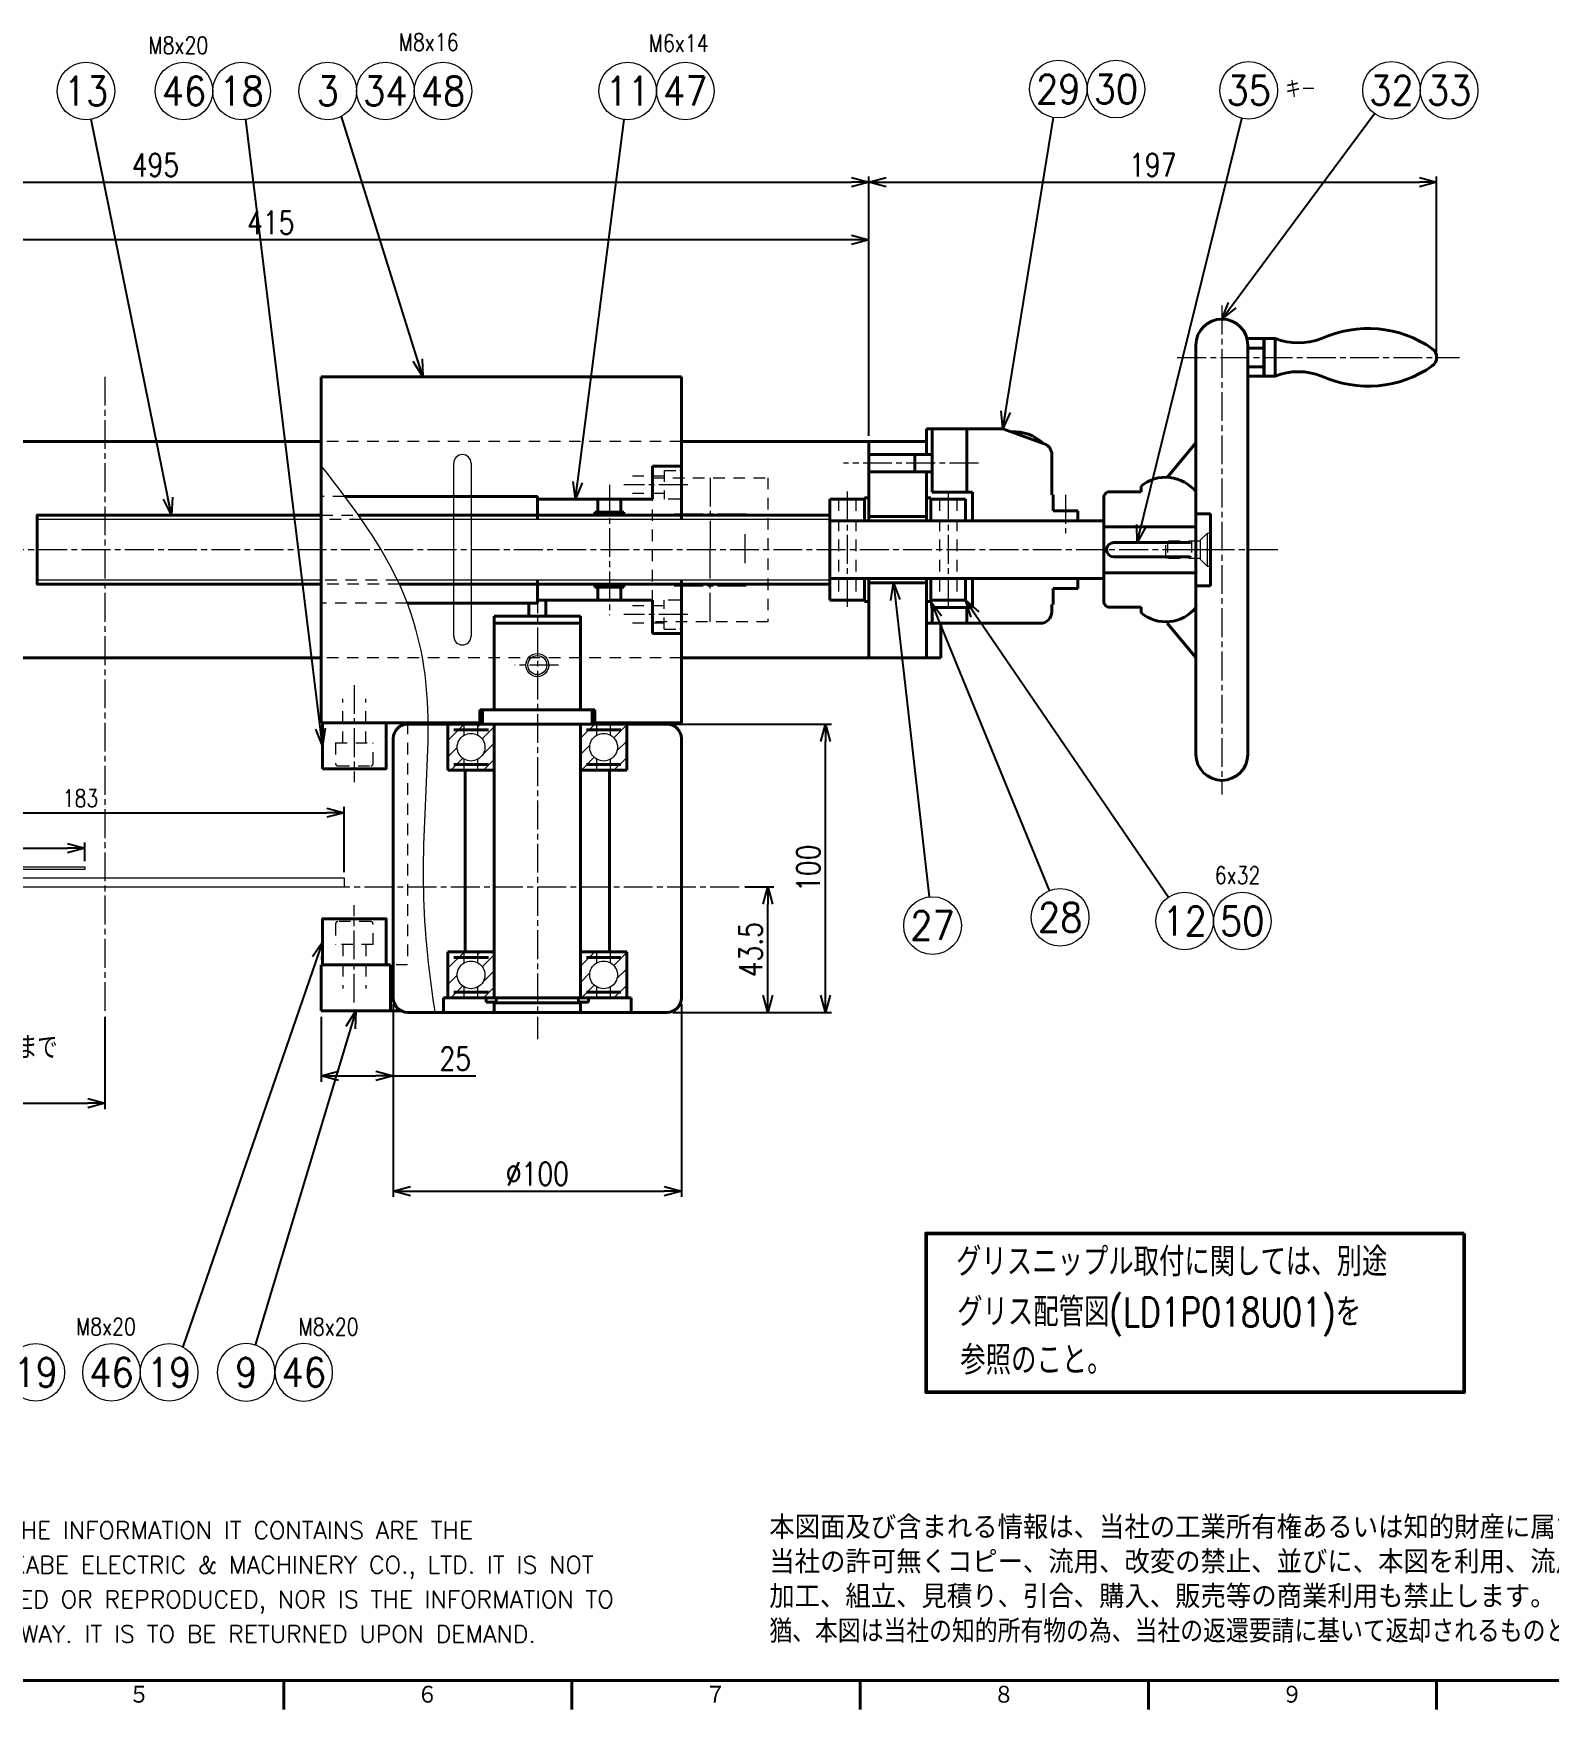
# Model space of a CAD drawing. Header units: millimetres. Extents: x 0 to 1682, y 0 to 1188.
# Drawn here: x 433 to 959, y 20 to 601 of the extents above; entities that cross this region are included whole.
import ezdxf
from ezdxf.enums import TextEntityAlignment as Align

# ---------------------------------------------------------------- set-up
doc = ezdxf.new("R2010")
doc.units = ezdxf.units.MM
doc.header["$LTSCALE"] = 2
doc.linetypes.add('GEN7A', pattern=[7.5, 5, -0.75, 1, -0.75])
doc.linetypes.add('HIDDEN2', pattern=[3.5, 2, -1.5])
doc.layers.get('0').update_dxf_attribs({"linetype": 'CONTINUOUS', "lineweight": 20})
doc.layers.get('DEFPOINTS').update_dxf_attribs({"linetype": 'CONTINUOUS'})
for name, color, linetype, lineweight in [('2', 5, 'CONTINUOUS', 40), ('3A', 6, 'HIDDEN2', 20), ('4', 3, 'CONTINUOUS', 13), ('5', 3, 'CONTINUOUS', 13), ('6', 7, 'CONTINUOUS', 50), ('7A', 4, 'GEN7A', 13), ('8', 1, 'CONTINUOUS', 13), ('_-0', 7, 'CONTINUOUS', 20), ('_-3A', 6, 'HIDDEN2', 20), ('_-8', 1, 'CONTINUOUS', 13), ('WAKU', 7, 'CONTINUOUS', 40)]:
    doc.layers.add(name, color=color, linetype=linetype, lineweight=lineweight)
doc.styles.get("Standard").update_dxf_attribs({"font": 'romans.shx', "width": 0.8, "bigfont": 'extfont2.shx'})
doc.dimstyles.new('GEN-ISO', dxfattribs={"dimscale": 2, "dimtxt": 4, "dimasz": 3, "dimexe": 1, "dimexo": 1, "dimgap": 1, "dimtad": 3, "dimrnd": 0.01, "dimdsep": 46, "dimtxsty": 'Standard', "dimblk": 'OPEN30', "dimcen": 0, "dimclrd": 256, "dimclre": 256, "dimclrt": 7, "dimadec": 3, "dimazin": 2, "dimtp": 0.1, "dimtm": 0.1, "dimtfac": 0.6, "dimtdec": 3, "dimtmove": 2, "dimatfit": 3, "dimldrblk": 'OPEN30', "dimfxl": 1, "dimarcsym": 0})
doc.dimstyles.new('GEN-ISO$0', dxfattribs={"dimscale": 2, "dimtxt": 4, "dimasz": 3, "dimexe": 1, "dimexo": 1, "dimgap": 1, "dimtad": 3, "dimrnd": 0.01, "dimdsep": 46, "dimtxsty": 'Standard', "dimblk": 'OPEN30', "dimcen": 0, "dimclrd": 256, "dimclre": 256, "dimclrt": 7, "dimazin": 2, "dimtp": 0.1, "dimtm": 0.1, "dimtfac": 0.6, "dimtdec": 3, "dimtmove": 2, "dimatfit": 3, "dimldrblk": 'OPEN30', "dimfxl": 1, "dimarcsym": 0})

# ---------------------------------------------------------------- blocks, each defined once
blk = doc.blocks.new('GENBALLOON1')
blk.add_circle((0, 0), 5)
at = {"flags": 1}
blk.add_attdef('GEN_PARENT', text='', height=2.5, dxfattribs=at).set_placement((0, 0), align=Align.MIDDLE)
blk.add_attdef('REF_NO', text='', height=3.5).set_placement((0, 0), align=Align.MIDDLE)
at = {"color": 7, "flags": 1}
for tag, p in [('5GENINF', (6.43, 0.96)), ('6GENINF', (6.43, 0.63)), ('7GENINF', (6.43, 0.3)), ('8GENINF', (6.43, -0.04)), ('9GENINF', (6.43, -0.37)), ('3GENINF', (6.43, -2.34)), ('4GENINF', (6.43, -2.67)), ('10GENINF', (6.43, -0.7)), ('11GENINF', (6.43, -1)), ('12GENINF', (6.43, -1.34)), ('13GENINF', (6.43, -1.67)), ('14GENINF', (6.43, -2)), ('15GENINF', (6.43, -3)), ('20GENINF', (6.43, -4.7)), ('21GENINF', (6.43, -5.04)), ('22GENINF', (6.43, -5.37)), ('16GENINF', (6.43, -3.34)), ('17GENINF', (6.43, -3.7)), ('18GENINF', (6.43, -4.04)), ('19GENINF', (6.43, -4.37))]:
    blk.add_attdef(tag, p, '', height=0.2, dxfattribs=at)
blk = doc.blocks.new('_Open30')
at = {"color": 0, "linetype": 'ByBlock', "lineweight": -2}
for p, q in [((-1, 0.268), (0, 0)), ((0, 0), (-1, -0.268)), ((0, 0), (-1, 0))]:
    blk.add_line(p, q, dxfattribs=at)
blk = doc.blocks.new('*D22')
at = {"layer": '5', "lineweight": -2, "transparency": 16777216}
for p, q in [((358, 292.32), (358, 228.3)), ((458, 260.32), (458, 228.3)), ((364, 230.3), (452, 230.3))]:
    blk.add_line(p, q, dxfattribs=at)
at = {"layer": 'DEFPOINTS', "color": 0, "transparency": 16777216}
for p in [(358, 294.32), (458, 262.32), (458, 230.3)]:
    blk.add_point(p, dxfattribs=at)
at = {"layer": '5', "lineweight": -2, "transparency": 16777216, "xscale": 6, "yscale": 6, "zscale": 6, "rotation": 180}
blk.add_blockref('_Open30', (358, 230.3), dxfattribs=at)
at = {"layer": '5', "lineweight": -2, "transparency": 16777216, "xscale": 6, "yscale": 6, "zscale": 6}
blk.add_blockref('_Open30', (458, 230.3), dxfattribs=at)
at = {"layer": '5', "color": 7, "transparency": 16777216, "insert": (416.92, 242.97), "char_height": 8, "attachment_point": 5}
blk.add_mtext('基準エッジまで\\P100', dxfattribs=at)
blk = doc.blocks.new('*D23')
at = {"layer": '5', "lineweight": -2, "transparency": 16777216}
for p, q in [((558, 264.82), (558, 237.78)), ((533, 260.32), (533, 237.78)), ((539, 239.78), (552, 239.78)), ((558, 239.78), (586.7, 239.78))]:
    blk.add_line(p, q, dxfattribs=at)
at = {"layer": 'DEFPOINTS', "color": 0, "transparency": 16777216}
for p in [(533, 262.32), (558, 266.82), (533, 239.78)]:
    blk.add_point(p, dxfattribs=at)
at = {"layer": '5', "lineweight": -2, "transparency": 16777216, "xscale": 6, "yscale": 6, "zscale": 6, "rotation": 180}
blk.add_blockref('_Open30', (533, 239.78), dxfattribs=at)
at = {"layer": '5', "lineweight": -2, "transparency": 16777216, "xscale": 6, "yscale": 6, "zscale": 6}
blk.add_blockref('_Open30', (558, 239.78), dxfattribs=at)
at = {"layer": '5', "color": 7, "transparency": 16777216, "insert": (579.52, 245.78), "char_height": 8, "attachment_point": 5}
blk.add_mtext('25', dxfattribs=at)
blk = doc.blocks.new('*D25')
at = {"layer": '5', "lineweight": -2, "transparency": 16777216}
for p, q in [((558, 264.82), (558, 197.82)), ((658, 264.82), (658, 197.82)), ((564, 199.82), (652, 199.82))]:
    blk.add_line(p, q, dxfattribs=at)
at = {"layer": 'DEFPOINTS', "color": 0, "transparency": 16777216}
for p in [(558, 266.82), (658, 266.82), (658, 199.82)]:
    blk.add_point(p, dxfattribs=at)
at = {"layer": '5', "lineweight": -2, "transparency": 16777216, "xscale": 6, "yscale": 6, "zscale": 6, "rotation": 180}
blk.add_blockref('_Open30', (558, 199.82), dxfattribs=at)
at = {"layer": '5', "lineweight": -2, "transparency": 16777216, "xscale": 6, "yscale": 6, "zscale": 6}
blk.add_blockref('_Open30', (658, 199.82), dxfattribs=at)
at = {"layer": '5', "color": 7, "transparency": 16777216, "insert": (608, 205.82), "char_height": 8, "attachment_point": 5}
blk.add_mtext('%%c100', dxfattribs=at)
blk = doc.blocks.new('*D26')
at = {"layer": '5', "lineweight": -2, "transparency": 16777216}
for p, q in [((308, 412.32), (308, 531.82)), ((717, 529.82), (314, 529.82)), ((723, 461.82), (723, 531.82))]:
    blk.add_line(p, q, dxfattribs=at)
at = {"layer": 'DEFPOINTS', "color": 0, "transparency": 16777216}
for p in [(308, 529.82), (723, 459.82), (308, 410.32)]:
    blk.add_point(p, dxfattribs=at)
at = {"layer": '5', "lineweight": -2, "transparency": 16777216, "xscale": 6, "yscale": 6, "zscale": 6, "rotation": 180}
blk.add_blockref('_Open30', (308, 529.82), dxfattribs=at)
at = {"layer": '5', "lineweight": -2, "transparency": 16777216, "xscale": 6, "yscale": 6, "zscale": 6}
blk.add_blockref('_Open30', (723, 529.82), dxfattribs=at)
at = {"layer": '5', "color": 7, "transparency": 16777216, "insert": (515.5, 535.82), "char_height": 8, "attachment_point": 5}
blk.add_mtext('415', dxfattribs=at)
blk = doc.blocks.new('*D28')
at = {"layer": '5', "lineweight": -2, "transparency": 16777216}
for p, q in [((228, 461.82), (228, 551.82)), ((234, 549.82), (717, 549.82)), ((723, 461.82), (723, 551.82))]:
    blk.add_line(p, q, dxfattribs=at)
at = {"layer": 'DEFPOINTS', "color": 0, "transparency": 16777216}
for p in [(723, 549.82), (228, 459.82), (723, 459.82)]:
    blk.add_point(p, dxfattribs=at)
at = {"layer": '5', "lineweight": -2, "transparency": 16777216, "xscale": 6, "yscale": 6, "zscale": 6, "rotation": 180}
blk.add_blockref('_Open30', (228, 549.82), dxfattribs=at)
at = {"layer": '5', "lineweight": -2, "transparency": 16777216, "xscale": 6, "yscale": 6, "zscale": 6}
blk.add_blockref('_Open30', (723, 549.82), dxfattribs=at)
at = {"layer": '5', "color": 7, "transparency": 16777216, "insert": (475.5, 555.82), "char_height": 8, "attachment_point": 5}
blk.add_mtext('495', dxfattribs=at)
blk = doc.blocks.new('*D29')
at = {"layer": '5', "lineweight": -2, "transparency": 16777216}
for p, q in [((729, 549.82), (914, 549.82)), ((920, 490.96), (920, 551.82))]:
    blk.add_line(p, q, dxfattribs=at)
at = {"layer": 'DEFPOINTS', "color": 0, "transparency": 16777216}
for p in [(920, 549.82), (920, 488.96), (723, 459.82)]:
    blk.add_point(p, dxfattribs=at)
at = {"layer": '5', "lineweight": -2, "transparency": 16777216, "xscale": 6, "yscale": 6, "zscale": 6, "rotation": 180}
blk.add_blockref('_Open30', (723, 549.82), dxfattribs=at)
at = {"layer": '5', "lineweight": -2, "transparency": 16777216, "xscale": 6, "yscale": 6, "zscale": 6}
blk.add_blockref('_Open30', (920, 549.82), dxfattribs=at)
at = {"layer": '5', "color": 7, "transparency": 16777216, "insert": (821.5, 555.82), "char_height": 8, "attachment_point": 5}
blk.add_mtext('197', dxfattribs=at)
blk = doc.blocks.new('*D35')
at = {"layer": '5', "lineweight": -2, "transparency": 16777216}
for p, q in [((680, 305.32), (690, 305.32)), ((688, 267.82), (688, 299.32)), ((655, 261.82), (690, 261.82))]:
    blk.add_line(p, q, dxfattribs=at)
at = {"layer": 'DEFPOINTS', "color": 0, "transparency": 16777216}
for p in [(678, 305.32), (688, 305.32), (653, 261.82)]:
    blk.add_point(p, dxfattribs=at)
at = {"layer": '5', "lineweight": -2, "transparency": 16777216, "xscale": 6, "yscale": 6, "zscale": 6}
for p, rotation in [((688, 305.32), 90), ((688, 261.82), 270)]:
    blk.add_blockref('_Open30', p, dxfattribs=dict(at, rotation=rotation))
at = {"layer": '5', "color": 7, "transparency": 16777216, "insert": (682, 283.57), "char_height": 8, "attachment_point": 5, "rotation": 90}
blk.add_mtext('43.5', dxfattribs=at)
blk = doc.blocks.new('*D36')
at = {"layer": '5', "lineweight": -2, "transparency": 16777216}
for p, q in [((655, 361.82), (710, 361.82)), ((708, 267.82), (708, 355.82)), ((655, 261.82), (710, 261.82))]:
    blk.add_line(p, q, dxfattribs=at)
at = {"layer": 'DEFPOINTS', "color": 0, "transparency": 16777216}
for p in [(653, 361.82), (708, 361.82), (653, 261.82)]:
    blk.add_point(p, dxfattribs=at)
at = {"layer": '5', "lineweight": -2, "transparency": 16777216, "xscale": 6, "yscale": 6, "zscale": 6}
for p, rotation in [((708, 361.82), 90), ((708, 261.82), 270)]:
    blk.add_blockref('_Open30', p, dxfattribs=dict(at, rotation=rotation))
at = {"layer": '5', "color": 7, "transparency": 16777216, "insert": (702, 311.82), "char_height": 8, "attachment_point": 5, "rotation": 90}
blk.add_mtext('100', dxfattribs=at)
blk = doc.blocks.new('GENJIS-1521_X-0GIYGYA-0709')
at = {"layer": '_-0'}
for p, q in [((0, 25.4), (0, 30)), ((1, 31), (15, 31)), ((16, 30), (16, 25.4)), ((0, 25.4), (3.843078, 25.4)), ((0, 25.4), (0, 20.6)), ((12.156922, 25.4), (16, 25.4)), ((16, 25.4), (16, 20.6)), ((0, 16), (0, 20.6)), ((0, 20.6), (3.843078, 20.6)), ((12.156922, 20.6), (16, 20.6)), ((16, 20.6), (16, 16)), ((0, 16), (0, 15)), ((15, 15), (1, 15)), ((16, 16), (16, 15)), ((0, -16), (0, -15)), ((0, -16), (0, -20.6)), ((15, -15), (1, -15)), ((16, -16), (16, -15)), ((16, -20.6), (16, -16)), ((0, -20.6), (3.843078, -20.6)), ((0, -25.4), (0, -20.6)), ((12.156922, -20.6), (16, -20.6)), ((16, -25.4), (16, -20.6)), ((0, -25.4), (0, -30)), ((0, -25.4), (3.843078, -25.4)), ((12.156922, -25.4), (16, -25.4)), ((16, -30), (16, -25.4)), ((1, -31), (15, -31))]:
    blk.add_line(p, q, dxfattribs=at)
for centre, radius, start, end in [((1, 30), 1, 90, 180), ((15, 30), 1, 0, 90), ((8, 23), 4.8, 150, 210), ((8, 23), 4.8, 30, 150), ((8, 23), 4.8, 330, 30), ((8, 23), 4.8, 210, 330), ((1, 16), 1, 180, 270), ((15, 16), 1, 270, 0), ((1, -16), 1, 90, 180), ((15, -16), 1, 0, 90), ((8, -23), 4.8, 150, 210), ((8, -23), 4.8, 30, 150), ((8, -23), 4.8, 330, 30), ((8, -23), 4.8, 210, 330), ((1, -30), 1, 180, 270), ((15, -30), 1, 270, 0)]:
    blk.add_arc(centre, radius, start, end, dxfattribs=at)
at = {"layer": '_-8'}
for p, q in [((0, 26.539105), (4.460895, 31)), ((6.72709, 27.609341), (10.117749, 31)), ((11.268499, 26.493895), (15.582713, 30.808109)), ((15.831458, 25.4), (16, 25.568542)), ((0.191891, 15.417287), (4.506105, 19.731501)), ((5.431458, 15), (8.692, 18.260542)), ((11.088312, 15), (16, 19.911688)), ((3.715729, -15), (0, -18.715729)), ((5.364854, -19.007729), (9.372583, -15)), ((10.862508, -19.166929), (15.027069, -15.002368)), ((3.772583, -20.6), (4.007729, -20.364854)), ((15.086292, -20.6), (16, -19.686292)), ((0.002368, -30.027069), (4.166929, -25.862508)), ((4.686292, -31), (7.895439, -27.790852)), ((10.343146, -31), (15.943146, -25.4))]:
    blk.add_line(p, q, dxfattribs=at)
at = {"layer": '_-0', "flags": 9}
blk.add_attdef('POWER_DIM', (0, 0), '', height=3.5, dxfattribs=at)
blk = doc.blocks.new('A$C524645F1')
at = {"layer": '7A'}
blk.add_line((8.0715, 0), (-10.5, 0), dxfattribs=at)
at = {"layer": '8'}
blk.add_line((3.85, 5.65), (3.85, -5.65), dxfattribs=at)
blk.add_lwpolyline([(5, 5.65), (3.85, 5.65), (1.5, 3.3), (1.5, -3.3), (3.85, -5.65), (5, -5.65), (5, 5.65)], dxfattribs=at)
at = {"layer": '_-3A'}
for p, q in [((-10.5, 2.3865), (-9.8865, 3)), ((-10.5, 2.3865), (-1.5, 2.3865)), ((-10.5, -2.3865), (-10.5, 2.3865)), ((1.5, 3), (-9.8865, 3)), ((-9.8865, 3), (-9.8865, -3)), ((-1.5, 3), (-1.5, -3)), ((-10.5, -2.3865), (-1.5, -2.3865)), ((-9.8865, -3), (-10.5, -2.3865)), ((1.5, -3), (-9.8865, -3))]:
    blk.add_line(p, q, dxfattribs=at)
blk = doc.blocks.new('mess-e')
at = {"layer": 'WAKU', "color": 7}
for s, p in [('THIS DRAWING AND THE INFORMATION IT CONTAINS ARE THE', (0, 18)), ('PROPERTY OF KUSAKABE ELECTRIC & MACHINERY CO., LTD. IT IS NOT', (0, 12)), ('TO BE TRACED, COPIED OR REPRODUCED, NOR IS THE INFORMATION TO', (0, 6)), ('BE MISUSED IN ANY WAY. IT IS TO BE RETURNED UPON DEMAND.', (0, 0))]:
    blk.add_text(s, height=3, dxfattribs=at).set_placement(p)
blk = doc.blocks.new('mess-j')
at = {"layer": 'WAKU', "color": 7}
for s, p in [('本図面及び含まれる情報は、当社の工業所有権あるいは知的財産に属する為', (0, 18)), ('当社の許可無くコピー、流用、改変の禁止、並びに、本図を利用、流用して', (0, 12)), ('加工、組立、見積り、引合、購入、販売等の商業利用も禁止します。', (0, 6))]:
    blk.add_text(s, height=4, dxfattribs=at).set_placement(p)
at = {"layer": 'WAKU', "color": 7, "width": 0.9}
blk.add_text('猶、本図は当社の知的所有物の為、当社の返還要請に基いて返却されるものとします。', height=4, dxfattribs=at).set_placement((0, 0))
blk = doc.blocks.new('A1組立図')
at = {"layer": 'WAKU', "color": 5, "linetype": 'Continuous'}
for p, q in [((25, 15), (826, 15)), ((260, 10), (260, 15)), ((310, 10), (310, 15)), ((360, 10), (360, 15)), ((410, 10), (410, 15)), ((460, 10), (460, 15))]:
    blk.add_line(p, q, dxfattribs=at)
at = {"layer": '2'}
for name, p in [('mess-j', (344.24, 21.59)), ('mess-e', (172.47, 21.59))]:
    blk.add_blockref(name, p, dxfattribs=at)
at = {"layer": 'WAKU', "color": 5, "linetype": 'Continuous'}
for s, p in [('５', (233.1, 10.87)), ('６', (283.1, 10.87)), ('７', (333.1, 10.87)), ('８', (383.1, 10.87)), ('９', (433.1, 10.87))]:
    blk.add_text(s, height=3.31, dxfattribs=at).set_placement(p)
blk = doc.blocks.new('*D135')
at = {"layer": '5', "lineweight": -2, "transparency": 16777216}
for p, q in [((358, 310.52), (358, 333.1)), ((541, 310.52), (541, 333.1)), ((364, 331.1), (535, 331.1))]:
    blk.add_line(p, q, dxfattribs=at)
at = {"layer": 'DEFPOINTS', "color": 0, "transparency": 16777216}
for p in [(541, 331.1), (358, 308.52), (541, 308.52)]:
    blk.add_point(p, dxfattribs=at)
at = {"layer": '5', "lineweight": -2, "transparency": 16777216, "xscale": 6, "yscale": 6, "zscale": 6, "rotation": 180}
blk.add_blockref('_Open30', (358, 331.1), dxfattribs=at)
at = {"layer": '5', "lineweight": -2, "transparency": 16777216, "xscale": 6, "yscale": 6, "zscale": 6}
blk.add_blockref('_Open30', (541, 331.1), dxfattribs=at)
at = {"layer": '5', "color": 7, "transparency": 16777216, "insert": (449.5, 336.1), "char_height": 6, "attachment_point": 5}
blk.add_mtext('183', dxfattribs=at)
blk = doc.blocks.new('*D136')
at = {"layer": '5', "lineweight": -2, "transparency": 16777216}
for p, q in [((358, 314.3), (358, 320.76)), ((451, 314.3), (451, 320.76)), ((364, 318.76), (445, 318.76))]:
    blk.add_line(p, q, dxfattribs=at)
at = {"layer": 'DEFPOINTS', "color": 0, "transparency": 16777216}
for p in [(451, 318.76), (358, 312.3), (451, 312.3)]:
    blk.add_point(p, dxfattribs=at)
at = {"layer": '5', "lineweight": -2, "transparency": 16777216, "xscale": 6, "yscale": 6, "zscale": 6, "rotation": 180}
blk.add_blockref('_Open30', (358, 318.76), dxfattribs=at)
at = {"layer": '5', "lineweight": -2, "transparency": 16777216, "xscale": 6, "yscale": 6, "zscale": 6}
blk.add_blockref('_Open30', (451, 318.76), dxfattribs=at)
at = {"layer": '5', "color": 7, "transparency": 16777216, "insert": (404.5, 323.76), "char_height": 6, "attachment_point": 5}
blk.add_mtext('93', dxfattribs=at)

msp = doc.modelspace()

# ---------------------------------------------------------------- linework, layer by layer
for points in [[(357.995, 312.298), (450.995, 312.298), (450.995, 311.398), (357.995, 311.398)], [(357.995, 308.515), (540.995, 308.515), (540.995, 305.315), (357.995, 305.315)]]:
    msp.add_lwpolyline(points, close=True)
at = {"layer": '2'}
for p, q in [((854.21, 495.562), (860.096, 495.562)), ((860.096, 495.562), (860.096, 482.562)), ((860.196, 482.562), (860.196, 495.562)), ((860.196, 495.562), (863.996, 495.562)), ((863.996, 495.562), (863.996, 482.562)), ((836.495, 493.315), (836.495, 351.315)), ((854.495, 493.315), (854.495, 351.315)), ((860.096, 492.262), (854.495, 492.262)), ((860.096, 485.762), (854.495, 485.762)), ((860.096, 482.562), (854.495, 482.562)), ((863.996, 482.562), (860.196, 482.562)), ((657.995, 482.315), (532.995, 482.315)), ((532.995, 482.315), (532.995, 362.315)), ((657.995, 451.315), (657.995, 482.315)), ((722.995, 459.815), (742.995, 459.815)), ((742.995, 464.315), (769.537, 464.315)), ((742.995, 464.315), (742.995, 455.315)), ((744.995, 464.315), (744.995, 442.315)), ((756.995, 464.315), (756.995, 442.315)), ((769.537, 464.315), (783.863, 459.101)), ((826.495, 447.388), (836.495, 459.388)), ((744.995, 455.315), (722.995, 455.315)), ((738.995, 455.315), (738.995, 449.315)), ((786.495, 455.342), (786.495, 441.315)), ((657.995, 451.315), (647.995, 451.315)), ((647.995, 451.315), (647.995, 439.815)), ((657.995, 432.815), (657.995, 451.315)), ((744.995, 449.315), (722.995, 449.315)), ((742.995, 449.315), (742.995, 432.315)), ((758.995, 442.315), (744.995, 442.315)), ((758.995, 442.315), (758.995, 432.315)), ((806.495, 442.388), (817.495, 442.388)), ((817.495, 444.388), (817.495, 442.388)), ((607.995, 440.815), (541.074, 440.815)), ((607.995, 439.815), (607.995, 440.815)), ((647.995, 439.815), (607.995, 439.815)), ((607.995, 439.815), (607.995, 432.815)), ((628.995, 439.815), (628.995, 435.315)), ((636.995, 435.315), (636.995, 439.815)), ((709.495, 434.815), (709.495, 439.815)), ((709.495, 439.815), (721.495, 439.815)), ((721.495, 432.315), (721.495, 440.315)), ((721.495, 440.315), (722.995, 440.315)), ((742.995, 440.315), (744.495, 440.315)), ((744.495, 440.315), (744.495, 432.315)), ((756.495, 439.815), (744.495, 439.815)), ((756.495, 432.315), (756.495, 439.815)), ((786.495, 441.315), (786.995, 441.315)), ((786.995, 441.315), (786.995, 435.815)), ((804.495, 431.815), (804.495, 440.388)), ((637.995, 435.315), (627.995, 435.315)), ((627.995, 435.315), (627.995, 434.315)), ((637.995, 434.315), (637.995, 435.315)), ((709.495, 432.315), (804.495, 432.315)), ((742.995, 433.815), (722.995, 433.815)), ((795.495, 435.815), (786.995, 435.815)), ((795.495, 432.315), (795.495, 435.815)), ((804.495, 432.315), (804.495, 412.315)), ((804.495, 430.315), (836.495, 430.315)), ((836.495, 434.815), (841.495, 434.815)), ((836.495, 430.315), (836.495, 432.115)), ((836.495, 430.315), (836.495, 422.315)), ((836.495, 430.315), (836.495, 414.315)), ((841.495, 434.815), (841.495, 409.815)), ((807.995, 424.815), (834.495, 424.815)), ((834.495, 419.815), (807.995, 419.815)), ((836.495, 422.315), (836.495, 414.315)), ((836.495, 414.315), (804.495, 414.315)), ((804.495, 404.388), (804.495, 412.815)), ((836.495, 414.315), (836.495, 412.515)), ((607.995, 404.815), (607.995, 411.815)), ((627.995, 409.315), (627.995, 410.315)), ((637.995, 409.315), (627.995, 409.315)), ((628.995, 404.815), (628.995, 409.315)), ((636.995, 409.315), (636.995, 404.815)), ((637.995, 410.315), (637.995, 409.315)), ((657.995, 411.815), (657.995, 393.315)), ((804.495, 412.315), (709.495, 412.315)), ((709.495, 409.815), (709.495, 404.815)), ((721.495, 404.315), (721.495, 412.315)), ((742.995, 410.815), (722.995, 410.815)), ((742.995, 412.315), (742.995, 384.815)), ((744.495, 412.315), (744.495, 404.315)), ((756.495, 412.315), (756.495, 404.815)), ((758.995, 412.315), (758.995, 402.315)), ((795.495, 408.815), (786.995, 408.815)), ((786.995, 408.815), (786.995, 403.315)), ((795.495, 408.815), (795.495, 412.315)), ((836.495, 412.515), (836.495, 352.388)), ((841.495, 409.815), (836.495, 409.815)), ((607.995, 403.815), (562.798, 403.815)), ((604.995, 403.815), (604.995, 399.315)), ((647.995, 404.815), (607.995, 404.815)), ((607.995, 404.815), (607.995, 403.815)), ((610.995, 404.815), (610.995, 399.315)), ((647.995, 393.315), (647.995, 404.815)), ((709.495, 404.815), (721.495, 404.815)), ((722.995, 404.315), (721.495, 404.315)), ((744.495, 404.315), (742.995, 404.315)), ((756.495, 404.815), (744.495, 404.815)), ((744.995, 402.315), (744.995, 396.815)), ((744.995, 402.315), (758.995, 402.315)), ((756.995, 402.315), (756.995, 396.815)), ((786.495, 403.315), (786.495, 400.815)), ((786.995, 403.315), (786.495, 403.315)), ((806.495, 402.388), (817.495, 402.388)), ((817.495, 402.388), (817.495, 400.388)), ((622.995, 399.315), (592.995, 399.315)), ((592.995, 399.315), (592.995, 366.815)), ((622.995, 396.815), (592.995, 396.815)), ((622.995, 366.815), (622.995, 399.315)), ((742.995, 396.815), (782.495, 396.815)), ((747.995, 396.815), (747.995, 384.815)), ((826.495, 396.888), (836.495, 384.888)), ((657.995, 393.315), (647.995, 393.315)), ((657.995, 393.315), (657.995, 362.315)), ((747.995, 384.815), (722.995, 384.815)), ((627.995, 366.815), (587.995, 366.815)), ((587.995, 366.815), (587.995, 362.315)), ((588.995, 361.815), (588.995, 366.815)), ((626.995, 366.815), (626.995, 361.815)), ((627.995, 362.315), (627.995, 366.815)), ((588.995, 362.315), (532.995, 362.315)), ((562.995, 361.815), (652.995, 361.815)), ((576.995, 345.815), (576.995, 361.815)), ((626.995, 361.815), (588.995, 361.815)), ((592.995, 361.815), (592.995, 266.815)), ((622.995, 361.815), (622.995, 266.815)), ((657.995, 362.315), (626.995, 362.315)), ((638.995, 361.815), (638.995, 345.815)), ((557.995, 356.815), (557.995, 266.815)), ((590.995, 359.815), (578.995, 359.815)), ((624.995, 359.815), (636.995, 359.815)), ((657.995, 356.815), (657.995, 266.815)), ((592.995, 345.815), (576.995, 345.815)), ((590.995, 347.815), (578.995, 347.815)), ((582.995, 282.815), (582.995, 345.815)), ((638.995, 345.815), (622.995, 345.815)), ((624.995, 347.815), (636.995, 347.815)), ((632.995, 345.815), (632.995, 282.815)), ((592.995, 282.815), (576.995, 282.815)), ((576.995, 282.815), (576.995, 266.815)), ((590.995, 280.815), (578.995, 280.815)), ((638.995, 282.815), (622.995, 282.815)), ((624.995, 280.815), (636.995, 280.815)), ((638.995, 266.815), (638.995, 282.815)), ((532.995, 262.315), (532.995, 278.315)), ((532.995, 278.315), (556.995, 278.315)), ((556.995, 278.315), (556.995, 262.315)), ((590.995, 268.815), (578.995, 268.815)), ((624.995, 268.815), (636.995, 268.815)), ((560.816, 262.315), (532.995, 262.315)), ((652.995, 261.815), (562.995, 261.815)), ((640.495, 266.815), (575.495, 266.815)), ((575.495, 266.815), (575.495, 261.815)), ((590.195, 265.315), (590.195, 266.815)), ((593.695, 265.315), (590.195, 265.315)), ((622.995, 265.165), (592.995, 265.165)), ((592.995, 265.165), (592.995, 261.815)), ((593.695, 265.165), (593.695, 266.815)), ((622.295, 265.165), (622.295, 266.815)), ((622.295, 265.315), (625.795, 265.315)), ((622.995, 261.815), (622.995, 265.165)), ((625.795, 265.315), (625.795, 266.815)), ((640.495, 261.815), (640.495, 266.815))]:
    msp.add_line(p, q, dxfattribs=at)
for points in [[(382.995, 459.815), (507.995, 459.815)], [(507.995, 459.815), (532.995, 459.815)], [(657.995, 459.815), (722.995, 459.815), (722.995, 432.315)], [(507.995, 410.315), (434.495, 410.315), (434.495, 434.315), (507.995, 434.315)], [(507.995, 434.315), (532.995, 434.315)], [(545.825, 434.315), (709.495, 434.315), (709.495, 410.315), (560.091, 410.315)], [(532.995, 410.315), (507.995, 410.315)], [(722.995, 412.315), (722.995, 384.815), (657.995, 384.815)], [(507.995, 384.815), (382.995, 384.815)], [(532.995, 384.815), (507.995, 384.815)]]:
    msp.add_lwpolyline(points, dxfattribs=at)
for points in [[(533.495, 346.315), (555.495, 346.315), (555.495, 362.315), (533.495, 362.315)], [(533.495, 278.315), (555.495, 278.315), (555.495, 294.315), (533.495, 294.315)]]:
    msp.add_lwpolyline(points, close=True, dxfattribs=at)
for centre, radius, start, end in [((845.495, 493.315), 9, 0, 180), ((871.996, 516.062), 22.006, 248.682088, 291.317912), ((896.168, 459.954), 39.108, 55.184985, 114.426157), ((916.246, 489.062), 3.75, 306.869898, 53.130102), ((871.996, 462.062), 22.006, 68.682088, 111.317912), ((896.168, 518.17), 39.108, 245.573843, 304.815015), ((773.271, 448.259), 15, 47.033148, 92.966852), ((782.495, 455.342), 4, 0, 70), ((806.473, 440.411), 1.978, 89.347681, 180.652319), ((826.021, 434.135), 13.335, 38.237146, 129.744842), ((807.995, 422.315), 2.5, 90, 270), ((806.473, 404.366), 1.978, 179.350999, 270.649001), ((826.021, 410.641), 13.335, 230.255158, 321.762854), ((782.495, 400.815), 4, 270, 0), ((562.995, 356.815), 5, 90, 180), ((652.995, 356.815), 5, 0, 90), ((845.495, 351.315), 9, 180, 0), ((562.995, 266.815), 5, 180, 270), ((652.995, 266.815), 5, 270, 0)]:
    msp.add_arc(centre, radius, start, end, dxfattribs=at)
at = {"layer": '3A'}
for p, q in [((657.995, 459.815), (532.995, 459.815)), ((541.074, 440.815), (532.995, 440.815)), ((712.495, 439.815), (712.495, 404.815)), ((718.495, 439.815), (718.495, 404.815)), ((747.495, 439.815), (747.495, 404.815)), ((753.495, 439.815), (753.495, 404.815)), ((532.995, 434.315), (545.825, 434.315)), ((546.882, 432.815), (532.995, 432.815)), ((559.39, 411.815), (532.995, 411.815)), ((560.091, 410.315), (532.995, 410.315)), ((562.798, 403.815), (532.995, 403.815)), ((657.995, 384.815), (532.995, 384.815)), ((540.495, 355.315), (540.495, 370.548)), ((548.495, 355.315), (548.495, 370.548)), ((562.995, 362.315), (562.995, 278.315)), ((537.995, 355.315), (537.995, 348.115)), ((537.995, 355.315), (550.995, 355.315)), ((550.995, 348.115), (550.995, 355.315)), ((538.795, 347.315), (550.195, 347.315)), ((537.995, 292.515), (537.995, 285.315)), ((550.195, 293.315), (538.795, 293.315)), ((550.995, 285.315), (550.995, 292.515)), ((550.995, 285.315), (537.995, 285.315)), ((540.495, 285.315), (540.495, 270.082)), ((548.495, 285.315), (548.495, 270.082)), ((562.995, 278.315), (545.995, 278.315))]:
    msp.add_line(p, q, dxfattribs=at)
msp.add_lwpolyline([(687.995, 397.315), (647.995, 397.315), (647.995, 447.315), (687.995, 447.315)], close=True, dxfattribs=at)
for centre, start, end in [((538.795, 348.115), 180, 269.999999), ((550.195, 348.115), 269.999999, 0), ((538.795, 292.515), 89.999999, 180), ((550.195, 292.515), 0, 89.999999)]:
    msp.add_arc(centre, 0.8, start, end, dxfattribs=at)
at = {"layer": '4'}
for p, q in [((578.995, 392.315), (578.995, 452.315)), ((584.995, 452.315), (584.995, 392.315)), ((532.995, 432.815), (434.495, 432.815)), ((709.495, 432.815), (546.882, 432.815)), ((532.995, 411.815), (434.495, 411.815)), ((709.495, 411.815), (559.39, 411.815))]:
    msp.add_line(p, q, dxfattribs=at)
for radius in [4, 3.3]:
    msp.add_circle((607.995, 382.315), radius, dxfattribs=at)
for centre, start, end in [((581.995, 452.315), 0, 180), ((581.995, 392.315), 180, 0)]:
    msp.add_arc(centre, 3, start, end, dxfattribs=at)
msp.add_spline([(532.995, 451.36), (561.437, 407.242), (569.038, 377.986), (569.038, 333.34), (569.038, 290.853), (572.41, 261.815)], degree=3, dxfattribs=at)
at = {"layer": '6'}
msp.add_lwpolyline([(929.556, 185.141), (742.89, 185.141), (742.89, 130.024), (929.556, 130.024)], close=True, dxfattribs=at)
at = {"layer": '7A'}
for p, q in [((845.495, 506.996), (845.495, 337.366)), ((829.983, 488.962), (927.9, 488.962)), ((457.995, 482.315), (457.995, 262.315)), ((760.994, 452.315), (714.243, 452.315)), ((632.995, 444.815), (632.995, 399.569)), ((660.175, 444.815), (637.995, 444.815)), ((667.995, 447.315), (667.995, 422.315)), ((715.495, 442.462), (715.495, 402.162)), ((750.495, 442.462), (750.495, 402.162)), ((791.195, 441.315), (791.195, 428.09)), ((655.495, 434.815), (680.495, 434.815)), ((679.995, 427.667), (679.995, 416.963)), ((864.895, 422.315), (219.01, 422.315)), ((667.995, 397.315), (667.995, 422.315)), ((607.995, 410.315), (607.995, 252.5)), ((655.495, 409.815), (680.495, 409.815)), ((660.175, 399.815), (637.995, 399.815)), ((615.296, 382.315), (600.159, 382.315)), ((544.495, 375.381), (544.495, 341.645)), ((677.995, 305.315), (237.995, 305.315)), ((544.495, 265.249), (544.495, 298.986))]:
    msp.add_line(p, q, dxfattribs=at)
at = {"layer": '_-3A'}
for p, q in [((651.995, 447.815), (640.609, 447.815)), ((651.995, 449.815), (651.995, 439.815)), ((651.995, 449.815), (657.395, 449.815)), ((651.995, 441.815), (640.609, 441.815)), ((657.395, 439.815), (651.995, 439.815)), ((651.995, 402.815), (640.609, 402.815)), ((651.995, 394.815), (651.995, 404.815)), ((657.395, 404.815), (651.995, 404.815)), ((651.995, 396.815), (640.609, 396.815)), ((651.995, 394.815), (657.395, 394.815))]:
    msp.add_line(p, q, dxfattribs=at)
for centre, start, end in [((657.395, 449.215), 0.000002, 90), ((657.395, 440.415), 270, 0.000002), ((657.395, 404.215), 359.999998, 90), ((657.395, 395.415), 270, 359.999998)]:
    msp.add_arc(centre, 0.6, start, end, dxfattribs=at)

# ---------------------------------------------------------------- block references
msp.add_blockref('A$C524645F1', (836.495, 422.315))
at = {"layer": '2', "extrusion": (0, 0, -1), "zscale": -1, "rotation": 90.00000000000001}
for p in [(-607.995, 345.815), (-607.995, 266.815)]:
    msp.add_blockref('GENJIS-1521_X-0GIYGYA-0709', p, dxfattribs=at)
at = {"layer": '5', "lineweight": 0, "xscale": 2, "yscale": 2, "zscale": 2}
msp.add_blockref('A1組立図', (0, 0), dxfattribs=at)
at = {"layer": '5'}
ref = msp.add_blockref('GENBALLOON1', (451.41, 581.427), dxfattribs=dict(at, xscale=2, yscale=2, zscale=2))
ref.add_attrib('REF_NO', '13', dxfattribs={"color": 7, "height": 10, "width": 0.9}).set_placement((451.41, 581.427), align=Align.MIDDLE_CENTER)
ref = msp.add_blockref('GENBALLOON1', (485.379, 581.444), dxfattribs=dict(at, xscale=2, yscale=2, zscale=2))
ref.add_attrib('REF_NO', '46', dxfattribs={"color": 7, "height": 10, "width": 0.9}).set_placement((485.379, 581.444), align=Align.MIDDLE_CENTER)
ref = msp.add_blockref('GENBALLOON1', (505.379, 581.444), dxfattribs=dict(at, xscale=2, yscale=2, zscale=2))
ref.add_attrib('REF_NO', '18', dxfattribs={"color": 7, "height": 10, "width": 0.9}).set_placement((505.379, 581.444), align=Align.MIDDLE_CENTER)
ref = msp.add_blockref('GENBALLOON1', (535.292, 581.427), dxfattribs=dict(at, xscale=2, yscale=2, zscale=2))
ref.add_attrib('REF_NO', '3', dxfattribs={"color": 7, "height": 10, "width": 0.9}).set_placement((535.292, 581.427), align=Align.MIDDLE_CENTER)
ref = msp.add_blockref('GENBALLOON1', (555.292, 581.427), dxfattribs=dict(at, xscale=2, yscale=2, zscale=2))
ref.add_attrib('REF_NO', '34', dxfattribs={"color": 7, "height": 10, "width": 0.9}).set_placement((555.292, 581.427), align=Align.MIDDLE_CENTER)
ref = msp.add_blockref('GENBALLOON1', (575.292, 581.427), dxfattribs=dict(at, xscale=2, yscale=2, zscale=2))
ref.add_attrib('REF_NO', '48', dxfattribs={"color": 7, "height": 10, "width": 0.9}).set_placement((575.292, 581.427), align=Align.MIDDLE_CENTER)
ref = msp.add_blockref('GENBALLOON1', (639.343, 581.427), dxfattribs=dict(at, xscale=2, yscale=2, zscale=2))
ref.add_attrib('REF_NO', '11', dxfattribs={"color": 7, "height": 10, "width": 0.9}).set_placement((639.343, 581.427), align=Align.MIDDLE_CENTER)
ref = msp.add_blockref('GENBALLOON1', (659.343, 581.427), dxfattribs=dict(at, xscale=2, yscale=2, zscale=2))
ref.add_attrib('REF_NO', '47', dxfattribs={"color": 7, "height": 10, "width": 0.9}).set_placement((659.343, 581.427), align=Align.MIDDLE_CENTER)
ref = msp.add_blockref('GENBALLOON1', (788.724, 582.112), dxfattribs=dict(at, xscale=2, yscale=2, zscale=2))
ref.add_attrib('REF_NO', '29', dxfattribs={"color": 7, "height": 10, "width": 0.9}).set_placement((788.724, 582.112), align=Align.MIDDLE_CENTER)
ref = msp.add_blockref('GENBALLOON1', (808.724, 582.112), dxfattribs=dict(at, xscale=2, yscale=2, zscale=2))
ref.add_attrib('REF_NO', '30', dxfattribs={"color": 7, "height": 10, "width": 0.9}).set_placement((808.724, 582.112), align=Align.MIDDLE_CENTER)
ref = msp.add_blockref('GENBALLOON1', (854.817, 581.674), dxfattribs=dict(at, xscale=2, yscale=2, zscale=2))
ref.add_attrib('REF_NO', '35', dxfattribs={"color": 7, "height": 10, "width": 0.9}).set_placement((854.817, 581.674), align=Align.MIDDLE_CENTER)
ref = msp.add_blockref('GENBALLOON1', (904.337, 581.674), dxfattribs=dict(at, xscale=2, yscale=2, zscale=2))
ref.add_attrib('REF_NO', '32', dxfattribs={"color": 7, "height": 10, "width": 0.9}).set_placement((904.337, 581.674), align=Align.MIDDLE_CENTER)
ref = msp.add_blockref('GENBALLOON1', (924.337, 581.674), dxfattribs=dict(at, xscale=2, yscale=2, zscale=2))
ref.add_attrib('REF_NO', '33', dxfattribs={"color": 7, "height": 10, "width": 0.9}).set_placement((924.337, 581.674), align=Align.MIDDLE_CENTER)
ref = msp.add_blockref('GENBALLOON1', (789.37, 294.801), dxfattribs=dict(at, xscale=2, yscale=2, zscale=2))
ref.add_attrib('REF_NO', '28', dxfattribs={"color": 7, "height": 10, "width": 0.9}).set_placement((789.37, 294.801), align=Align.MIDDLE_CENTER)
ref = msp.add_blockref('GENBALLOON1', (832.567, 293.517), dxfattribs=dict(at, xscale=2, yscale=2, zscale=2))
ref.add_attrib('REF_NO', '12', dxfattribs={"color": 7, "height": 10, "width": 0.9}).set_placement((832.567, 293.517), align=Align.MIDDLE_CENTER)
ref = msp.add_blockref('GENBALLOON1', (852.567, 293.517), dxfattribs=dict(at, xscale=2, yscale=2, zscale=2))
ref.add_attrib('REF_NO', '50', dxfattribs={"color": 7, "height": 10, "width": 0.9}).set_placement((852.567, 293.517), align=Align.MIDDLE_CENTER)
ref = msp.add_blockref('GENBALLOON1', (745.105, 291.941), dxfattribs=dict(at, xscale=2, yscale=2, zscale=2))
ref.add_attrib('REF_NO', '27', dxfattribs={"color": 7, "height": 10, "width": 0.9}).set_placement((745.105, 291.941), align=Align.MIDDLE_CENTER)
ref = msp.add_blockref('GENBALLOON1', (433.98, 136.946), dxfattribs=dict(at, xscale=2, yscale=2, zscale=2))
ref.add_attrib('REF_NO', '19', dxfattribs={"color": 7, "height": 10, "width": 0.9}).set_placement((433.98, 136.946), align=Align.MIDDLE_CENTER)
ref = msp.add_blockref('GENBALLOON1', (460.258, 136.946), dxfattribs=dict(at, xscale=2, yscale=2, zscale=2))
ref.add_attrib('REF_NO', '46', dxfattribs={"color": 7, "height": 10, "width": 0.9}).set_placement((460.258, 136.946), align=Align.MIDDLE_CENTER)
ref = msp.add_blockref('GENBALLOON1', (480.258, 136.946), dxfattribs=dict(at, xscale=2, yscale=2, zscale=2))
ref.add_attrib('REF_NO', '19', dxfattribs={"color": 7, "height": 10, "width": 0.9}).set_placement((480.258, 136.946), align=Align.MIDDLE_CENTER)
ref = msp.add_blockref('GENBALLOON1', (506.963, 136.946), dxfattribs=dict(at, xscale=-2, yscale=2, zscale=2))
ref.add_attrib('REF_NO', '9', dxfattribs={"color": 7, "height": 10, "width": 0.9}).set_placement((506.963, 136.946), align=Align.MIDDLE_CENTER)
ref = msp.add_blockref('GENBALLOON1', (526.963, 136.946), dxfattribs=dict(at, xscale=-2, yscale=2, zscale=2))
ref.add_attrib('REF_NO', '46', dxfattribs={"color": 7, "height": 10, "width": 0.9}).set_placement((526.963, 136.946), align=Align.MIDDLE_CENTER)

# ---------------------------------------------------------------- texts
at = {"layer": '6', "width": 0.8}
for s, p in [('M8x20', (473.056, 594.296)), ('M8x16', (559.901, 595.393)), ('M6x14', (646.659, 595.049)), ('キ－', (867.577, 579.079)), ('6x32', (843.001, 306.415)), ('M8x20', (447.936, 149.797)), ('M8x20', (525.173, 149.746))]:
    msp.add_text(s, height=6, dxfattribs=at).set_placement(p)
at = {"layer": '6', "color": 7, "width": 0.8}
for s, p in [('グリスニップル取付に関しては、別途', (753.275, 170.306)), ('グリス配管図(LD1P018U01)を', (753.654, 152.865)), ('参照のこと。', (754.747, 136.198))]:
    msp.add_text(s, height=10, dxfattribs=at).set_placement(p)

# ---------------------------------------------------------------- dimensions: what is measured, and where the dimension line sits
at = {"layer": '5'}
for base, p1, p2, angle, override, picture, middle in [((722.995, 549.815), (227.995, 459.815), (722.995, 459.815), 180, {"dimrnd": 0.1, "dimtmove": 0}, '*D28', (475.495, 555.815)), ((919.995, 549.815), (722.995, 459.815), (919.995, 488.962), 180, {"dimrnd": 0.1, "dimse1": 1, "dimtmove": 1}, '*D29', (821.495, 555.815)), ((307.995, 529.815), (722.995, 459.815), (307.995, 410.315), 180, {"dimrnd": 0.1, "dimtmove": 0}, '*D26', (515.495, 535.815)), ((707.995, 361.815), (652.995, 261.815), (652.995, 361.815), 90, {"dimrnd": 0.1, "dimtmove": 0}, '*D36', (701.995, 311.815)), ((687.995, 305.315), (652.995, 261.815), (677.995, 305.315), 90, {"dimrnd": 0.1, "dimtmove": 0}, '*D35', (681.995, 283.565)), ((657.995, 199.815), (557.995, 266.815), (657.995, 266.815), 180, {"dimrnd": 0.1, "dimpost": '%%c<>', "dimtmove": 0}, '*D25', (607.995, 205.815))]:
    dim = msp.add_linear_dim(base=base, p1=p1, p2=p2, angle=angle, dimstyle='GEN-ISO', override=override, dxfattribs=at)
    dim.commit()
    dim.dimension.update_dxf_attribs({"geometry": picture, "text_midpoint": middle})
for base, p1, p2, override, picture, middle in [((540.995, 331.096), (357.995, 308.515), (540.995, 308.515), {"dimtxt": 3, "dimadec": 2}, '*D135', (449.495, 336.096)), ((450.995, 318.764), (357.995, 312.298), (450.995, 312.298), {"dimtxt": 3}, '*D136', (404.495, 323.764))]:
    dim = msp.add_linear_dim(base=base, p1=p1, p2=p2, dimstyle='GEN-ISO$0', override=override, dxfattribs=at)
    dim.commit()
    dim.dimension.update_dxf_attribs({"geometry": picture, "text_midpoint": middle})
dim = msp.add_linear_dim(base=(457.995, 230.303), p1=(357.995, 294.315), p2=(457.995, 262.315), angle=180, text='基準エッジまで\\P<>', dimstyle='GEN-ISO', override={"dimrnd": 0.1, "dimtmove": 0}, dxfattribs=at)
dim.commit()
dim.dimension.update_dxf_attribs({"geometry": '*D22', "text_midpoint": (416.92, 230.303), "dimtype": 160})
dim = msp.add_linear_dim(base=(532.995, 239.783), p1=(557.995, 266.815), p2=(532.995, 262.315), angle=180, dimstyle='GEN-ISO', override={"dimrnd": 0.1, "dimtmove": 0}, dxfattribs=at)
dim.commit()
dim.dimension.update_dxf_attribs({"geometry": '*D23', "text_midpoint": (579.519, 239.783), "dimtype": 160})

# ---------------------------------------------------------------- leaders
at = {"layer": '5', "linetype": 'Continuous'}
for points in [[(481.04, 434.315), (453.147, 571.579)], [(533.495, 354.315), (506.864, 571.555)], [(568.283, 482.315), (540.083, 572.649)], [(621.208, 439.815), (638.073, 571.508)], [(769.537, 464.315), (787.116, 572.242)], [(816.086, 424.815), (852.42, 571.966)], [(845.495, 502.315), (898.381, 573.641)], [(731.516, 410.815), (743.969, 301.876)], [(744.495, 404.315), (785.578, 304.055)], [(756.495, 404.815), (826.924, 301.773)], [(533.495, 286.315), (484.977, 145.762)], [(544.995, 262.315), (510.141, 146.427)]]:
    msp.add_leader(points, dimstyle='GEN-ISO', dxfattribs=at)

doc.saveas('drawing.dxf')
